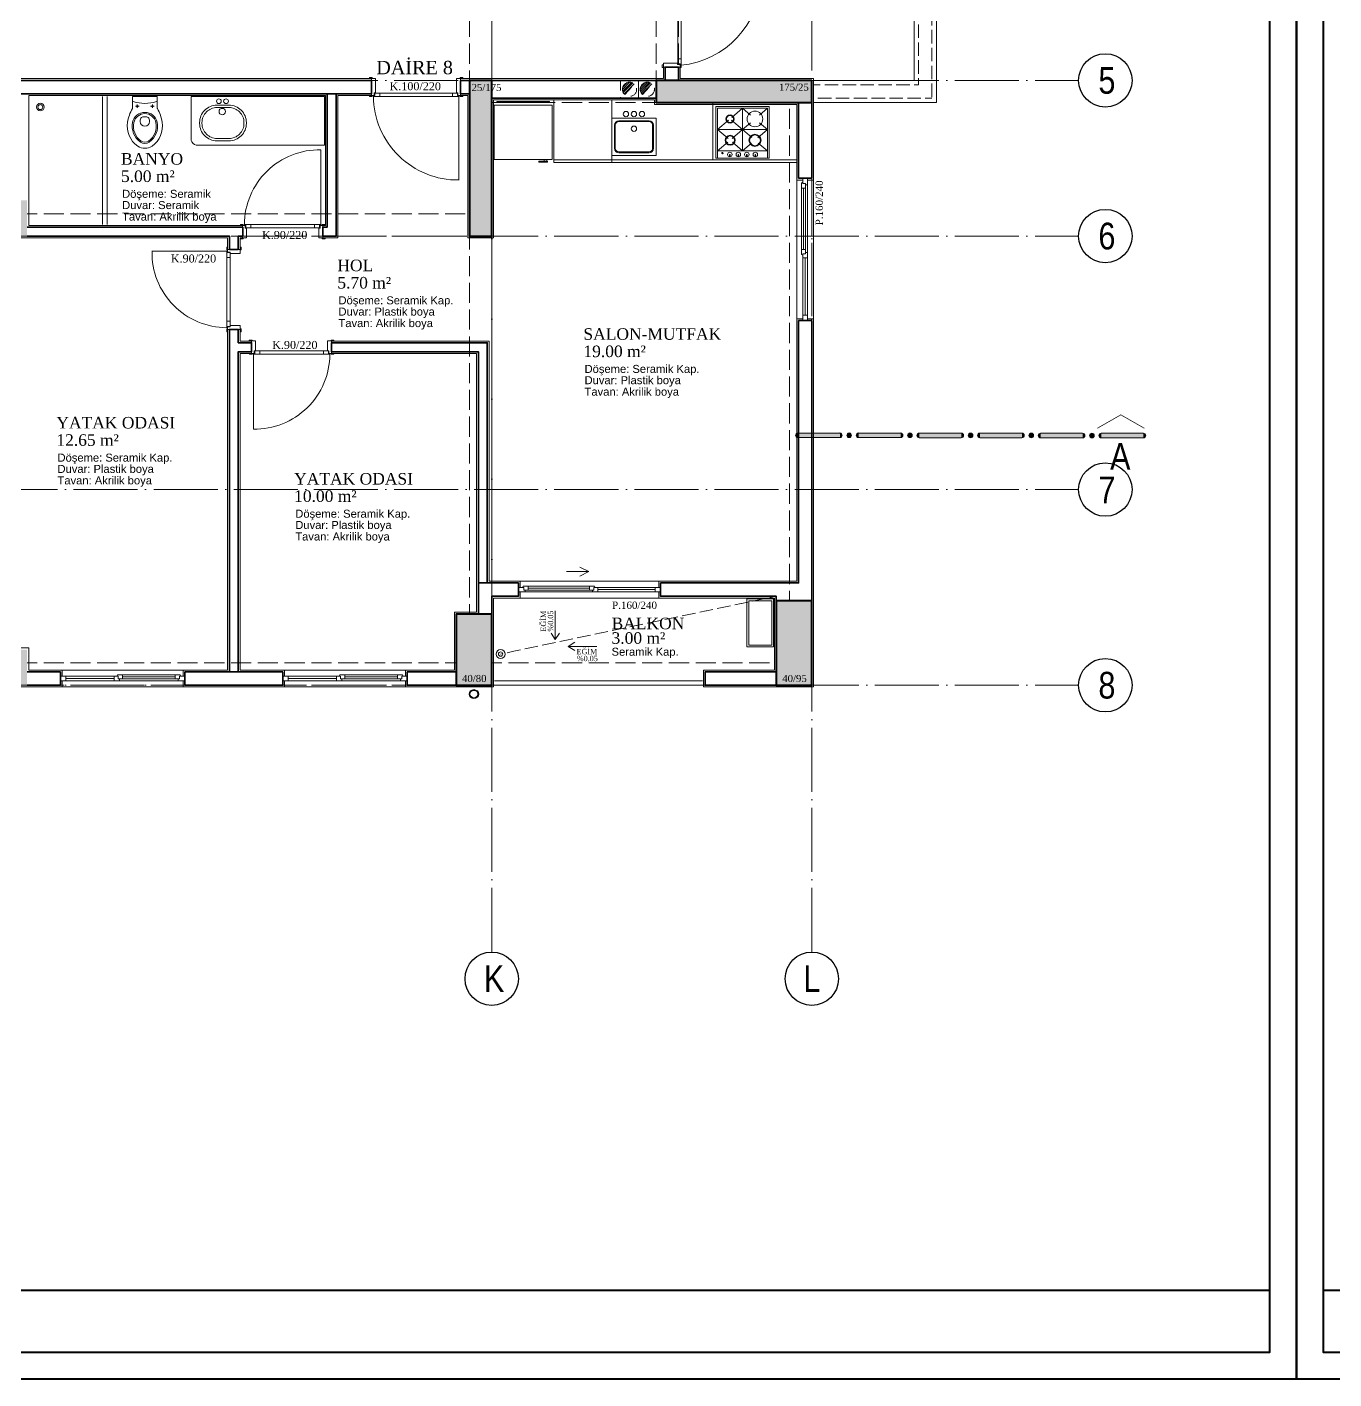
# Model space of a CAD drawing. Header units: millimetres. Extents: x 11587 to 81192, y -36083 to -25300.
# Drawn here: x 29299 to 30769, y -28300 to -26780 of the extents above; entities that cross this region are included whole.
import ezdxf

# ---------------------------------------------------------------- set-up
doc = ezdxf.new("R2010")
doc.units = ezdxf.units.MM
for name, pattern in [('AKS', [30, 24, -3, 0, -3]), ('IZDUSUM1', [20, 7.5, -5, 7.5, 0]), ('SEMBOL1', [260, 200, -15, 30, -15])]:
    doc.linetypes.add(name, pattern=pattern)
for name, color, linetype, lineweight in [('rtm-aks balon', 20, 'Continuous', 25), ('rtm-aks balon yazı', 7, 'Continuous', 20), ('rtm-aks yeni', 7, 'AKS', 20), ('rtm-antet-02', 140, 'Continuous', 40), ('rtm-cam', 141, 'Continuous', 9), ('rtm-duv tugla', 22, 'Continuous', 35), ('rtm-izdusum-üst ince', 8, 'IZDUSUM1', 5), ('rtm-kapı-ahsap', 35, 'Continuous', 13), ('rtm-merdiven izdusum', 254, 'IZDUSUM1', 15), ('rtm-mhl-yazı-adı', 150, 'Continuous', 30), ('rtm-mhl-yazı-m2', 7, 'Continuous', 20), ('rtm-mhl-yazı-malzeme', 253, 'Continuous', 13), ('rtm-pen-ahsap', 35, 'Continuous', 13), ('rtm-plan katmanı-04', 33, 'Continuous', 25), ('rtm-plan katmanı-05', 205, 'Continuous', 20), ('rtm-plan katmanı-07', 135, 'Continuous', 9), ('rtm-sembol balon baslik', 242, 'Continuous', 20), ('rtm-sembol kesit gör yazı', 7, 'Continuous', 20), ('rtm-sembol ok', 7, 'Continuous', 20), ('rtm-sıva', 252, 'Continuous', 15), ('rtm-tarama-betonarme', 51, 'Continuous', 15), ('rtm-tas_betonarme', 50, 'Continuous', 40), ('rtm-tefris vitrifiye', 9, 'Continuous', 9)]:
    doc.layers.add(name, color=color, linetype=linetype, lineweight=lineweight)
doc.styles.add('AKSYAZI', font='ARIALN.TTF')
doc.styles.add('ARIAL', font='times.ttf')
doc.styles.add('BASLIK', font='ARIALN.TTF')
doc.styles.get("Standard").update_dxf_attribs({"font": 'arial.ttf'})
doc.styles.add('VAZ-OLCU', font='times.ttf', dxfattribs={"height": 60})

# ---------------------------------------------------------------- blocks, each defined once
blk = doc.blocks.new('K-100')
at = {"layer": 'rtm-kapı-ahsap'}
for p, q in [((-34308.1, -13702.2), (-34307, -13702.2)), ((-34308.1, -13705.4), (-34308.1, -13702.2)), ((-34307, -13705.4), (-34308.1, -13705.4)), ((-34307, -13702.2), (-34307, -13705.4)), ((-34307, -13709.3), (-34307, -13704.8)), ((-34288, -13704.8), (-34307, -13704.8)), ((-34291, -13709.3), (-34307, -13709.3)), ((-34288, -13707.8), (-34291, -13707.8)), ((-34291, -13707.8), (-34291, -13709.3)), ((-34290.8, -13801.3), (-34290.8, -13708.3)), ((-34290.8, -13708.3), (-34287.9, -13708.3)), ((-34288, -13702.3), (-34288, -13705.4)), ((-34287, -13702.3), (-34288, -13702.3)), ((-34288, -13704.8), (-34288, -13707.8)), ((-34288, -13705.4), (-34287, -13705.4)), ((-34288, -13706.8), (-34287, -13706.8)), ((-34287.9, -13708.3), (-34287.9, -13706.8)), ((-34287, -13705.4), (-34287, -13702.3)), ((-34287, -13706.8), (-34287, -13802.8)), ((-34287, -13713.9), (-34290.8, -13713.9)), ((-34307, -13800.3), (-34307, -13804.8)), ((-34291, -13800.3), (-34307, -13800.3)), ((-34291, -13801.8), (-34291, -13800.3)), ((-34287, -13795.6), (-34290.8, -13795.6)), ((-34290.8, -13801.3), (-34287.9, -13801.3)), ((-34287.9, -13801.3), (-34287.9, -13802.8)), ((-34307, -13804.2), (-34308.1, -13804.2)), ((-34308.1, -13804.2), (-34308.1, -13807.3)), ((-34308.1, -13807.3), (-34307, -13807.3)), ((-34307, -13807.3), (-34307, -13804.2)), ((-34288, -13804.8), (-34307, -13804.8)), ((-34288, -13801.8), (-34291, -13801.8)), ((-34288, -13804.8), (-34288, -13801.8)), ((-34288, -13802.8), (-34287, -13802.8)), ((-34288, -13807.3), (-34288, -13804.2)), ((-34288, -13804.2), (-34287, -13804.2)), ((-34287, -13807.3), (-34288, -13807.3)), ((-34193, -13802.8), (-34287, -13802.8)), ((-34287, -13804.2), (-34287, -13807.3))]:
    blk.add_line(p, q, dxfattribs=at)
at = {"layer": 'rtm-kapı-ahsap', "const_width": 0.392}
blk.add_lwpolyline([(-34287.4, -13803.7, -1), (-34287.4, -13803.1, -1)], format="xyb", close=True, dxfattribs=at)
at = {"layer": 'rtm-kapı-ahsap'}
blk.add_arc((-34287.9, -13801.7), 94.9, 359.3332, 89.4605, dxfattribs=at)
blk = doc.blocks.new('rty')
at = {"layer": 'rtm-kapı-ahsap'}
for p, q in [((-58244.9, -62700.3), (-58243.8, -62700.3)), ((-58244.9, -62703.4), (-58244.9, -62700.3)), ((-58243.8, -62703.4), (-58244.9, -62703.4)), ((-58243.8, -62700.3), (-58243.8, -62703.4)), ((-58243.8, -62707.4), (-58243.8, -62702.9)), ((-58229.8, -62702.9), (-58243.8, -62702.9)), ((-58232.8, -62707.4), (-58243.8, -62707.4)), ((-58232.8, -62705.9), (-58232.8, -62707.4)), ((-58229.8, -62705.9), (-58232.8, -62705.9)), ((-58232.6, -62706.4), (-58232.6, -62789.4)), ((-58232.6, -62706.4), (-58229.7, -62706.4)), ((-58228.8, -62712), (-58232.6, -62712)), ((-58229.8, -62700.4), (-58229.8, -62703.4)), ((-58228.8, -62700.4), (-58229.8, -62700.4)), ((-58229.8, -62702.9), (-58229.8, -62705.9)), ((-58229.8, -62703.4), (-58228.8, -62703.4)), ((-58229.8, -62704.9), (-58228.8, -62704.9)), ((-58229.7, -62706.4), (-58229.7, -62704.9)), ((-58228.8, -62703.4), (-58228.8, -62700.4)), ((-58228.8, -62790.9), (-58228.8, -62704.9)), ((-58144.8, -62704.9), (-58228.8, -62704.9)), ((-58243.8, -62788.4), (-58243.8, -62792.9)), ((-58232.8, -62788.4), (-58243.8, -62788.4)), ((-58232.8, -62789.9), (-58232.8, -62788.4)), ((-58229.8, -62789.9), (-58232.8, -62789.9)), ((-58228.8, -62783.7), (-58232.6, -62783.7)), ((-58232.6, -62789.4), (-58229.7, -62789.4)), ((-58229.8, -62792.9), (-58229.8, -62789.9)), ((-58229.8, -62790.9), (-58228.8, -62790.9)), ((-58229.7, -62789.4), (-58229.7, -62790.9)), ((-58243.8, -62792.3), (-58244.9, -62792.3)), ((-58244.9, -62792.3), (-58244.9, -62795.4)), ((-58244.9, -62795.4), (-58243.8, -62795.4)), ((-58243.8, -62795.4), (-58243.8, -62792.3)), ((-58229.8, -62792.9), (-58243.8, -62792.9)), ((-58229.8, -62795.4), (-58229.8, -62792.3)), ((-58229.8, -62792.3), (-58228.8, -62792.3)), ((-58228.8, -62795.4), (-58229.8, -62795.4)), ((-58228.8, -62792.3), (-58228.8, -62795.4))]:
    blk.add_line(p, q, dxfattribs=at)
at = {"layer": 'rtm-kapı-ahsap', "const_width": 0.392}
blk.add_lwpolyline([(-58229.2, -62703.9, 1), (-58229.2, -62704.5, 1)], format="xyb", close=True, dxfattribs=at)
at = {"layer": 'rtm-kapı-ahsap'}
blk.add_arc((-58229.1, -62706.6), 84.3, 270.2011, 1.1472, dxfattribs=at)
blk = doc.blocks.new('KK')
at = {"layer": 'rtm-sembol balon baslik', "linetype": 'SEMBOL1'}
for p in [(41231.3, 7543.2), (41283.8, 7543.2)]:
    blk.add_line(p, (41257.6, 7558.4), dxfattribs=at)
at = {"layer": 'rtm-sembol balon baslik'}
for p, q in [((41279.6, 7537.7), (41232.3, 7537.7)), ((41279.6, 7532.4), (41232.3, 7532.4)), ((41347.8, 7537.7), (41300.6, 7537.7)), ((41347.8, 7532.4), (41300.6, 7532.4)), ((41416.1, 7537.8), (41368.8, 7537.8)), ((41416.1, 7532.6), (41368.8, 7532.6)), ((41484.3, 7537.8), (41437.1, 7537.8)), ((41484.3, 7532.6), (41437.1, 7532.6)), ((41552.6, 7537.9), (41505.3, 7537.9)), ((41552.6, 7532.7), (41505.3, 7532.7)), ((41620.8, 7537.9), (41573.6, 7537.9)), ((41620.8, 7532.7), (41573.6, 7532.7))]:
    blk.add_line(p, q, dxfattribs=at)
at = {"layer": 'rtm-sembol balon baslik', "const_width": 2.62}
for points in [[(41232.3, 7536.4, 0.414214), (41231, 7535, 1)], [(41231, 7535, 0.414214), (41232.3, 7533.7, 1)], [(41279.6, 7533.7, 0.414214), (41280.9, 7535, 0.414214), (41279.6, 7536.4, 1)], [(41300.6, 7536.4, 0.414214), (41299.3, 7535, 1)], [(41299.3, 7535, 0.414214), (41300.6, 7533.7, 1)], [(41347.8, 7533.7, 0.414214), (41349.1, 7535, 0.414214), (41347.8, 7536.4, 1)], [(41368.8, 7536.5, 0.414214), (41367.5, 7535.2, 1)], [(41367.5, 7535.2, 0.414214), (41368.8, 7533.9, 1)], [(41416.1, 7533.9, 0.414214), (41417.4, 7535.2, 0.414214), (41416.1, 7536.5, 1)], [(41437.1, 7536.5, 0.414214), (41435.8, 7535.2, 1)], [(41435.8, 7535.2, 0.414214), (41437.1, 7533.9, 1)], [(41484.3, 7533.9, 0.414214), (41485.6, 7535.2, 0.414214), (41484.3, 7536.5, 1)], [(41505.3, 7536.6, 0.414214), (41504, 7535.3, 1)], [(41504, 7535.3, 0.414214), (41505.3, 7534, 1)], [(41552.6, 7534, 0.414214), (41553.9, 7535.3, 0.414214), (41552.6, 7536.6, 1)], [(41573.6, 7536.6, 0.414214), (41572.3, 7535.3, 1)], [(41572.3, 7535.3, 0.414214), (41573.6, 7534, 1)], [(41620.8, 7534, 0.414214), (41622.1, 7535.3, 0.414214), (41620.8, 7536.6, 1)]]:
    blk.add_lwpolyline(points, format="xyb", dxfattribs=at)
for points in [[(41288.8, 7535, 1), (41291.4, 7535, 1)], [(41357, 7535.2, 1), (41359.6, 7535.2, 1)], [(41425.3, 7535.2, 1), (41427.9, 7535.2, 1)], [(41493.5, 7535.3, 1), (41496.1, 7535.3, 1)], [(41561.8, 7535.3, 1), (41564.4, 7535.3, 1)]]:
    blk.add_lwpolyline(points, format="xyb", close=True, dxfattribs=at)
at = {"layer": 'rtm-sembol balon baslik'}
for centre in [(41290.1, 7535), (41358.3, 7535.2), (41426.6, 7535.2), (41494.8, 7535.3), (41563.1, 7535.3)]:
    blk.add_circle(centre, 2.62, dxfattribs=at)
for centre, start, end in [((41232.3, 7535), 90, 270), ((41279.6, 7535), 270, 90), ((41300.6, 7535), 90, 270), ((41347.8, 7535), 270, 90), ((41368.8, 7535.2), 90, 270), ((41416.1, 7535.2), 270, 90), ((41437.1, 7535.2), 90, 270), ((41484.3, 7535.2), 270, 90), ((41505.3, 7535.3), 90, 270), ((41552.6, 7535.3), 270, 90), ((41573.6, 7535.3), 90, 270), ((41620.8, 7535.3), 270, 90)]:
    blk.add_arc(centre, 2.62, start, end, dxfattribs=at)
for points in [[(41232.3, 7537.7), (41232.3, 7532.4), (41279.6, 7537.7), (41279.6, 7532.4)], [(41300.6, 7537.7), (41300.6, 7532.4), (41347.8, 7537.7), (41347.8, 7532.4)], [(41368.8, 7537.8), (41368.8, 7532.6), (41416.1, 7537.8), (41416.1, 7532.6)], [(41437.1, 7537.8), (41437.1, 7532.6), (41484.3, 7537.8), (41484.3, 7532.6)], [(41505.3, 7537.9), (41505.3, 7532.7), (41552.6, 7537.9), (41552.6, 7532.7)], [(41573.6, 7537.9), (41573.6, 7532.7), (41620.8, 7537.9), (41620.8, 7532.7)]]:
    blk.add_trace(points, dxfattribs=at)

msp = doc.modelspace()

# ---------------------------------------------------------------- hatches: boundary and pattern name
at = {"layer": 'rtm-izdusum-üst ince', "ltscale": 1.5}
h = msp.add_hatch(dxfattribs=at)
h.set_pattern_fill('ANSI31', color=256, scale=0.5, angle=180, style=0)
h.set_pattern_definition([(225, (30420.9866, -26839.5514), (1.122532, -1.122532), [])])
edge = h.paths.add_edge_path()
edge.add_arc((29976.59, -26849.55), 8, 47.23741, 227.23741, ccw=False)
edge.add_line((29982.03, -26843.68), (29971.16, -26855.42))
h = msp.add_hatch(dxfattribs=at)
h.set_pattern_fill('ANSI31', color=256, scale=0.5, angle=180, style=0)
h.set_pattern_definition([(225, (30440.9866, -26839.5514), (1.122532, -1.122532), [])])
edge = h.paths.add_edge_path()
edge.add_arc((29996.59, -26849.55), 8, 47.23741, 227.23741, ccw=False)
edge.add_line((30002.03, -26843.68), (29991.16, -26855.42))
at = {"layer": 'rtm-tarama-betonarme'}
h = msp.add_hatch(dxfattribs=at)
h.set_pattern_fill('ANSI33', color=256, scale=2, style=0)
h.set_pattern_definition([(45, (15039.519, -4888.525), (-8.980256, 8.980256), []), (45, (15048.499, -4888.525), (-8.980256, 8.980256), [6.35, -3.175])])
h.paths.add_polyline_path([(28324.09, -27439.55), (28364.09, -27439.55), (28364.09, -27519.55), (28324.09, -27519.55)])
h.paths.add_polyline_path([(27911.59, -27479.55), (27991.59, -27479.55), (27991.59, -27519.55), (27911.59, -27519.55)])
h.paths.add_polyline_path([(28324.09, -26944.55), (28364.09, -26944.55), (28364.09, -27024.55), (28324.09, -27024.55)])
h.paths.add_polyline_path([(27961.59, -26944.55), (27996.59, -26944.55), (27996.59, -27024.55), (27961.59, -27024.55)])
h.paths.add_polyline_path([(27961.59, -26524.55), (27996.59, -26524.55), (27996.59, -26604.55), (27961.59, -26604.55)])
h.paths.add_polyline_path([(28324.09, -26524.55), (28364.09, -26524.55), (28364.09, -26604.55), (28324.09, -26604.55)])
h.paths.add_polyline_path([(28324.09, -26029.55), (28364.09, -26029.55), (28364.09, -26109.55), (28324.09, -26109.55)])
h.paths.add_polyline_path([(27911.59, -26029.55), (27991.59, -26029.55), (27991.59, -26069.55), (27911.59, -26069.55)])
h.paths.add_polyline_path([(28726.59, -26524.55), (28691.59, -26524.55), (28691.59, -26604.55), (28726.59, -26604.55)])
h.paths.add_polyline_path([(28726.59, -26944.55), (28691.59, -26944.55), (28691.59, -27024.55), (28726.59, -27024.55)])
h.paths.add_polyline_path([(28776.59, -27479.55), (28696.59, -27479.55), (28696.59, -27519.55), (28776.59, -27519.55)])
h.paths.add_polyline_path([(29299.09, -27479.55), (29219.09, -27479.55), (29219.09, -27519.55), (29299.09, -27519.55)])
h.paths.add_polyline_path([(29299.09, -26974.55), (29219.09, -26974.55), (29219.09, -27014.55), (29299.09, -27014.55)])
h.paths.add_polyline_path([(29299.09, -26534.55), (29219.09, -26534.55), (29219.09, -26574.55), (29299.09, -26574.55)])
h.paths.add_polyline_path([(28776.59, -26029.55), (28696.59, -26029.55), (28696.59, -26069.55), (28776.59, -26069.55)])
h.paths.add_polyline_path([(29299.09, -26029.55), (29219.09, -26029.55), (29219.09, -26069.55), (29299.09, -26069.55)])
h.paths.add_polyline_path([(29821.59, -26839.55), (29796.59, -26839.55), (29796.59, -27014.55), (29821.59, -27014.55)])
h.paths.add_polyline_path([(29821.59, -26534.55), (29796.59, -26534.55), (29796.59, -26709.55), (29821.59, -26709.55)])
h.paths.add_polyline_path([(30181.59, -26839.55), (30006.59, -26839.55), (30006.59, -26864.55), (30181.59, -26864.55)])
h.paths.add_polyline_path([(30181.59, -26684.55), (30006.59, -26684.55), (30006.59, -26709.55), (30181.59, -26709.55)])
h.paths.add_polyline_path([(29821.59, -26109.55), (29781.59, -26109.55), (29781.59, -26029.55), (29821.59, -26029.55)])
h.paths.add_polyline_path([(30181.59, -26124.55), (30141.59, -26124.55), (30141.59, -26029.55), (30181.59, -26029.55)])
h.paths.add_polyline_path([(29821.59, -27439.55), (29781.59, -27439.55), (29781.59, -27519.55), (29821.59, -27519.55)])
h.paths.add_polyline_path([(30181.59, -27424.55), (30141.59, -27424.55), (30141.59, -27519.55), (30181.59, -27519.55)])
h.paths.add_polyline_path([(27421.59, -27439.55), (27461.59, -27439.55), (27461.59, -27519.55), (27421.59, -27519.55)])
h.paths.add_polyline_path([(27131.59, -27439.55), (27171.59, -27439.55), (27171.59, -27519.55), (27131.59, -27519.55)])
h.paths.add_polyline_path([(27421.59, -26029.55), (27501.59, -26029.55), (27501.59, -26069.55), (27421.59, -26069.55)])
h.paths.add_polyline_path([(27091.59, -26029.55), (27171.59, -26029.55), (27171.59, -26069.55), (27091.59, -26069.55)])
h.paths.add_polyline_path([(26781.59, -26524.55), (26816.59, -26524.55), (26816.59, -26604.55), (26781.59, -26604.55)])
h.paths.add_polyline_path([(26781.59, -26944.55), (26816.59, -26944.55), (26816.59, -27024.55), (26781.59, -27024.55)])
h.paths.add_polyline_path([(26731.59, -27479.55), (26811.59, -27479.55), (26811.59, -27519.55), (26731.59, -27519.55)])
h.paths.add_polyline_path([(26209.09, -27479.55), (26289.09, -27479.55), (26289.09, -27519.55), (26209.09, -27519.55)])
h.paths.add_polyline_path([(26209.09, -26974.55), (26289.09, -26974.55), (26289.09, -27014.55), (26209.09, -27014.55)])
h.paths.add_polyline_path([(26209.09, -26534.55), (26289.09, -26534.55), (26289.09, -26574.55), (26209.09, -26574.55)])
h.paths.add_polyline_path([(26731.59, -26029.55), (26811.59, -26029.55), (26811.59, -26069.55), (26731.59, -26069.55)])
h.paths.add_polyline_path([(26209.09, -26029.55), (26289.09, -26029.55), (26289.09, -26069.55), (26209.09, -26069.55)])
h.paths.add_polyline_path([(25686.59, -26839.55), (25711.59, -26839.55), (25711.59, -27014.55), (25686.59, -27014.55)])
h.paths.add_polyline_path([(25686.59, -26534.55), (25711.59, -26534.55), (25711.59, -26709.55), (25686.59, -26709.55)])
h.paths.add_polyline_path([(25326.59, -26839.55), (25501.59, -26839.55), (25501.59, -26864.55), (25326.59, -26864.55)])
h.paths.add_polyline_path([(25326.59, -26684.55), (25501.59, -26684.55), (25501.59, -26709.55), (25326.59, -26709.55)])
h.paths.add_polyline_path([(25686.59, -26109.55), (25726.59, -26109.55), (25726.59, -26029.55), (25686.59, -26029.55)])
h.paths.add_polyline_path([(25326.59, -26124.55), (25366.59, -26124.55), (25366.59, -26029.55), (25326.59, -26029.55)])
h.paths.add_polyline_path([(25686.59, -27439.55), (25726.59, -27439.55), (25726.59, -27519.55), (25686.59, -27519.55)])
h.paths.add_polyline_path([(25326.59, -27424.55), (25366.59, -27424.55), (25366.59, -27519.55), (25326.59, -27519.55)])

# ---------------------------------------------------------------- linework, layer by layer
at = {"layer": 'rtm-aks balon'}
for centre in [(30511.59, -26839.55), (30511.59, -27014.55), (30511.59, -27299.55), (30511.59, -27519.55), (29821.59, -27849.55), (30181.59, -27849.55)]:
    msp.add_circle(centre, 30, dxfattribs=at)
at = {"layer": 'rtm-aks yeni', "ltscale": 3}
for p, q in [((29821.59, -27819.55), (29821.59, -25729.55)), ((30181.59, -27819.55), (30181.59, -25729.55)), ((25026.59, -26839.55), (30481.59, -26839.55)), ((25026.59, -27014.55), (30481.59, -27014.55)), ((25026.59, -27299.55), (30481.59, -27299.55)), ((25026.59, -27519.55), (30481.59, -27519.55))]:
    msp.add_line(p, q, dxfattribs=at)
at = {"layer": 'rtm-antet-02'}
for points in [[(24671.59, -25299.55), (24671.59, -28299.55), (30726.59, -28299.55), (30726.59, -25299.55), (24671.59, -25299.55)], [(30726.59, -25299.55), (30726.59, -28299.55), (36726.59, -28299.55), (36726.59, -25299.55), (30726.59, -25299.55)], [(24701.59, -28199.55), (30696.59, -28199.55)], [(30756.59, -28199.55), (36696.59, -28199.55)]]:
    msp.add_lwpolyline(points, dxfattribs=at)
for points in [[(24701.59, -25329.55), (24701.59, -28269.55), (30696.59, -28269.55), (30696.59, -25329.55)], [(30756.59, -25329.55), (30756.59, -28269.55), (36696.59, -28269.55), (36696.59, -25329.55)]]:
    msp.add_lwpolyline(points, close=True, dxfattribs=at)
at = {"layer": 'rtm-cam'}
for p, q in [((30172.34, -26960.55), (30172.34, -27029.55)), ((30174.09, -27039.05), (30174.09, -27103.55)), ((29862.59, -27410.3), (29931.59, -27410.3)), ((29941.09, -27412.05), (30005.59, -27412.05)), ((29465.59, -27510.3), (29406.59, -27510.3)), ((29715.59, -27510.3), (29656.59, -27510.3)), ((29397.09, -27512.05), (29342.59, -27512.05)), ((29647.09, -27512.05), (29592.59, -27512.05))]:
    msp.add_line(p, q, dxfattribs=at)
at = {"layer": 'rtm-duv tugla'}
for points in [[(30016.59, -26839.55), (30016.59, -26824.55), (30031.59, -26824.55), (30031.59, -26839.55)], [(30016.59, -26839.55), (30016.59, -26824.55), (30031.59, -26824.55), (30031.59, -26839.55)], [(29686.59, -26839.55), (28831.59, -26839.55)], [(29686.59, -26854.55), (29686.59, -26839.55)], [(29796.59, -26839.55), (29786.59, -26839.55)], [(29786.59, -26854.55), (29786.59, -26839.55)], [(30006.59, -26839.55), (29821.59, -26839.55)], [(29686.59, -26854.55), (28831.59, -26854.55)], [(29636.59, -26854.55), (29636.59, -27004.55), (29631.59, -27004.55), (29631.59, -27014.55), (29646.59, -27014.55), (29646.59, -26854.55)], [(29796.59, -26854.55), (29786.59, -26854.55)], [(30006.59, -26859.55), (29821.59, -26859.55)], [(30166.59, -26949.55), (30166.59, -26864.55)], [(30181.59, -26949.55), (30181.59, -26864.55)], [(30181.59, -26949.55), (30166.59, -26949.55)], [(29299.09, -27014.55), (29526.59, -27014.55), (29526.59, -27029.55), (29536.59, -27029.55), (29536.59, -27014.55), (29541.59, -27014.55), (29541.59, -27004.55), (29299.09, -27004.55)], [(30141.59, -27424.55), (30141.59, -27419.55), (30011.59, -27419.55), (30011.59, -27404.55), (30166.59, -27404.55), (30166.59, -27109.55)], [(30181.59, -27109.55), (30166.59, -27109.55)], [(30181.59, -27424.55), (30181.59, -27109.55)], [(29536.59, -27504.55), (29536.59, -27144.55), (29551.59, -27144.55), (29551.59, -27134.55), (29536.59, -27134.55), (29536.59, -27119.55), (29526.59, -27119.55), (29526.59, -27504.55)], [(29806.59, -27404.55), (29806.59, -27144.55), (29641.59, -27144.55), (29641.59, -27134.55), (29816.59, -27134.55), (29816.59, -27404.55)], [(29821.59, -27439.55), (29821.59, -27419.55), (29851.59, -27419.55), (29851.59, -27404.55), (29806.59, -27404.55), (29806.59, -27439.55)], [(29299.09, -27519.55), (29336.59, -27519.55), (29336.59, -27504.55), (29299.09, -27504.55)], [(29781.59, -27504.55), (29726.59, -27504.55), (29726.59, -27519.55), (29781.59, -27519.55)], [(29726.59, -27504.55), (29726.59, -27519.55)], [(30141.59, -27519.55), (30061.59, -27519.55), (30061.59, -27504.55), (30141.59, -27504.55)]]:
    msp.add_lwpolyline(points, dxfattribs=at)
msp.add_lwpolyline([(29476.59, -27504.55), (29476.59, -27519.55), (29586.59, -27519.55), (29586.59, -27504.55)], close=True, dxfattribs=at)
at = {"layer": 'rtm-izdusum-üst ince', "ltscale": 1.5}
for points in [[(29796.59, -26839.55), (29796.59, -26709.55)], [(29821.59, -26839.55), (29821.59, -26709.55)], [(30006.59, -26839.55), (30006.59, -26709.55)], [(30031.59, -26839.55), (30031.59, -26709.55)], [(29821.59, -26839.55), (30006.59, -26839.55)], [(29966.59, -26839.55), (29966.59, -26859.55), (29986.59, -26859.55), (29986.59, -26839.55), (29966.59, -26839.55)], [(29986.59, -26839.55), (29986.59, -26859.55), (30006.59, -26859.55), (30006.59, -26839.55), (29986.59, -26839.55)], [(29971.16, -26855.42), (29982.03, -26843.68)], [(29991.16, -26855.42), (30002.03, -26843.68)], [(29821.59, -26864.55), (30006.59, -26864.55)], [(30156.59, -27424.55), (30156.59, -26864.55)], [(30181.59, -27424.55), (30181.59, -26864.55)], [(29299.09, -26989.55), (29796.59, -26989.55)], [(29299.09, -27014.55), (29796.59, -27014.55)], [(29796.59, -27439.55), (29796.59, -27014.55)], [(29821.59, -27439.55), (29821.59, -27014.55)], [(29299.09, -27494.55), (29781.59, -27494.55)], [(29821.59, -27494.55), (30141.59, -27494.55)], [(29299.09, -27519.55), (29781.59, -27519.55)], [(29821.59, -27519.55), (30141.59, -27519.55)]]:
    msp.add_lwpolyline(points, dxfattribs=at)
at = {"layer": 'rtm-izdusum-üst ince'}
msp.add_lwpolyline([(30141.59, -27419.55), (29831.59, -27484.55)], dxfattribs=at)
at = {"layer": 'rtm-izdusum-üst ince', "ltscale": 1.5}
for centre in [(29976.59, -26849.55), (29996.59, -26849.55)]:
    msp.add_circle(centre, 8, dxfattribs=at)
at = {"layer": 'rtm-kapı-ahsap'}
for p, q in [((30030.73, -26728.07), (30030.73, -26821.03)), ((30034.59, -26822.55), (30034.59, -26726.56)), ((30013.45, -26825.12), (30013.45, -26822)), ((30013.45, -26822), (30014.59, -26822)), ((30014.59, -26825.12), (30013.45, -26825.12)), ((30014.59, -26820.05), (30014.59, -26824.55)), ((30030.59, -26820.05), (30014.59, -26820.05)), ((30014.59, -26822), (30014.59, -26825.12)), ((30033.59, -26824.55), (30014.59, -26824.55)), ((30033.59, -26824.55), (30014.59, -26824.55)), ((30030.59, -26821.55), (30030.59, -26820.05)), ((30033.59, -26821.55), (30030.59, -26821.55)), ((30034.59, -26815.4), (30030.73, -26815.4)), ((30030.73, -26821.03), (30033.65, -26821.03)), ((30033.59, -26824.55), (30033.59, -26821.55)), ((30034.57, -26822.05), (30033.59, -26822.05)), ((30033.59, -26822.05), (30033.59, -26825.12)), ((30033.59, -26822.55), (30034.59, -26822.55)), ((30033.59, -26825.12), (30034.57, -26825.12)), ((30033.65, -26821.03), (30033.65, -26822.55)), ((30034.57, -26825.12), (30034.57, -26822.05))]:
    msp.add_line(p, q, dxfattribs=at)
msp.add_arc((30024.52, -26722.93), 100.13, 275.77277, 357.92288, dxfattribs=at)
at = {"layer": 'rtm-merdiven izdusum'}
msp.add_lwpolyline([(30183.59, -26844.55), (30301.59, -26844.55), (30301.59, -26609.55), (30316.59, -26609.55), (30316.59, -26859.55), (30183.59, -26859.55)], dxfattribs=at)
at = {"layer": 'rtm-pen-ahsap'}
for p, q in [((30171.59, -26949.55), (30171.59, -26955.55)), ((30176.59, -26957.05), (30176.59, -26949.55)), ((30170.09, -26954.92), (30170.09, -26960.55)), ((30170.09, -27029.55), (30170.09, -26960.55)), ((30174.59, -26960.55), (30170.09, -26960.55)), ((30174.59, -26955.55), (30171.59, -26955.55)), ((30174.59, -26955.55), (30174.59, -26960.55)), ((30176.59, -26957.05), (30174.59, -26957.05)), ((30174.59, -27029.55), (30174.59, -26960.55)), ((30170.09, -27035.18), (30170.09, -27029.55)), ((30174.59, -27029.55), (30170.09, -27029.55)), ((30171.59, -27034.55), (30171.59, -27039.05)), ((30174.59, -27034.55), (30171.59, -27034.55)), ((30171.59, -27098.55), (30171.59, -27039.05)), ((30176.59, -27039.05), (30171.59, -27039.05)), ((30174.59, -27034.55), (30174.59, -27029.55)), ((30174.59, -27033.05), (30176.59, -27033.05)), ((30176.59, -27040.55), (30176.59, -27033.05)), ((30176.59, -27040.55), (30176.59, -27109.55)), ((30171.59, -27098.55), (30171.59, -27104.18)), ((30176.59, -27103.55), (30171.59, -27103.55)), ((30171.59, -27109.55), (30171.59, -27103.55)), ((29851.59, -27409.55), (29857.59, -27409.55)), ((29859.09, -27414.55), (29851.59, -27414.55)), ((29856.96, -27408.05), (29862.59, -27408.05)), ((29857.59, -27412.55), (29857.59, -27409.55)), ((29857.59, -27412.55), (29862.59, -27412.55)), ((29859.09, -27414.55), (29859.09, -27412.55)), ((29931.59, -27408.05), (29862.59, -27408.05)), ((29862.59, -27412.55), (29862.59, -27408.05)), ((29931.59, -27412.55), (29862.59, -27412.55)), ((29937.23, -27408.05), (29931.59, -27408.05)), ((29931.59, -27412.55), (29931.59, -27408.05)), ((29936.59, -27412.55), (29931.59, -27412.55)), ((29935.09, -27412.55), (29935.09, -27414.55)), ((29942.59, -27414.55), (29935.09, -27414.55)), ((29936.59, -27409.55), (29941.09, -27409.55)), ((29936.59, -27412.55), (29936.59, -27409.55)), ((30000.59, -27409.55), (29941.09, -27409.55)), ((29941.09, -27414.55), (29941.09, -27409.55)), ((29942.59, -27414.55), (30011.59, -27414.55)), ((30000.59, -27409.55), (30006.23, -27409.55)), ((30005.59, -27414.55), (30005.59, -27409.55)), ((30011.59, -27409.55), (30005.59, -27409.55)), ((29336.59, -27509.55), (29342.59, -27509.55)), ((29347.59, -27509.55), (29341.96, -27509.55)), ((29342.59, -27514.55), (29342.59, -27509.55)), ((29347.59, -27509.55), (29397.09, -27509.55)), ((29401.59, -27509.55), (29397.09, -27509.55)), ((29397.09, -27514.55), (29397.09, -27509.55)), ((29400.96, -27508.05), (29406.59, -27508.05)), ((29401.59, -27512.55), (29401.59, -27509.55)), ((29406.59, -27508.05), (29465.59, -27508.05)), ((29406.59, -27512.55), (29406.59, -27508.05)), ((29471.23, -27508.05), (29465.59, -27508.05)), ((29465.59, -27512.55), (29465.59, -27508.05)), ((29476.59, -27509.55), (29470.59, -27509.55)), ((29470.59, -27512.55), (29470.59, -27509.55)), ((29586.59, -27509.55), (29592.59, -27509.55)), ((29597.59, -27509.55), (29591.96, -27509.55)), ((29592.59, -27514.55), (29592.59, -27509.55)), ((29597.59, -27509.55), (29647.09, -27509.55)), ((29651.59, -27509.55), (29647.09, -27509.55)), ((29647.09, -27514.55), (29647.09, -27509.55)), ((29650.96, -27508.05), (29656.59, -27508.05)), ((29651.59, -27512.55), (29651.59, -27509.55)), ((29656.59, -27508.05), (29715.59, -27508.05)), ((29656.59, -27512.55), (29656.59, -27508.05)), ((29721.23, -27508.05), (29715.59, -27508.05)), ((29715.59, -27512.55), (29715.59, -27508.05)), ((29726.59, -27509.55), (29720.59, -27509.55)), ((29720.59, -27512.55), (29720.59, -27509.55)), ((29395.59, -27514.55), (29336.59, -27514.55)), ((29395.59, -27514.55), (29403.09, -27514.55)), ((29401.59, -27512.55), (29406.59, -27512.55)), ((29403.09, -27512.55), (29403.09, -27514.55)), ((29406.59, -27512.55), (29465.59, -27512.55)), ((29470.59, -27512.55), (29465.59, -27512.55)), ((29469.09, -27514.55), (29469.09, -27512.55)), ((29469.09, -27514.55), (29476.59, -27514.55)), ((29645.59, -27514.55), (29586.59, -27514.55)), ((29645.59, -27514.55), (29653.09, -27514.55)), ((29651.59, -27512.55), (29656.59, -27512.55)), ((29653.09, -27512.55), (29653.09, -27514.55)), ((29656.59, -27512.55), (29715.59, -27512.55)), ((29720.59, -27512.55), (29715.59, -27512.55)), ((29719.09, -27514.55), (29719.09, -27512.55)), ((29719.09, -27514.55), (29726.59, -27514.55))]:
    msp.add_line(p, q, dxfattribs=at)
for points in [[(30170.09, -26954.92), (30171.59, -26954.05)], [(30170.09, -27035.18), (30171.59, -27036.05)], [(29856.96, -27408.05), (29856.09, -27409.55)], [(29937.23, -27408.05), (29938.1, -27409.55)], [(29400.96, -27508.05), (29400.09, -27509.55)], [(29471.23, -27508.05), (29472.1, -27509.55)], [(29650.96, -27508.05), (29650.09, -27509.55)], [(29721.23, -27508.05), (29722.1, -27509.55)]]:
    msp.add_lwpolyline(points, dxfattribs=at)
at = {"layer": 'rtm-plan katmanı-04'}
for radius in [5, 4.5]:
    msp.add_circle((29801.59, -27529.55), radius, dxfattribs=at)
at = {"layer": 'rtm-plan katmanı-05'}
for points in [[(30183.59, -26839.55), (30296.59, -26839.55), (30296.59, -26604.55), (30321.59, -26604.55), (30321.59, -26864.55), (30183.59, -26864.55)], [(29824.59, -27514.55), (30058.59, -27514.55)], [(29824.59, -27519.55), (30058.59, -27519.55)]]:
    msp.add_lwpolyline(points, dxfattribs=at)
at = {"layer": 'rtm-plan katmanı-05', "ltscale": 0.6}
for points in [[(30164.59, -27107.55), (30164.59, -26951.55)], [(30183.59, -27107.55), (30183.59, -26951.55)], [(30009.59, -27402.55), (29853.59, -27402.55)], [(30009.59, -27421.55), (29853.59, -27421.55)], [(29338.59, -27502.55), (29474.59, -27502.55)], [(29588.59, -27502.55), (29724.59, -27502.55)], [(29338.59, -27521.55), (29474.59, -27521.55)], [(29588.59, -27521.55), (29724.59, -27521.55)]]:
    msp.add_lwpolyline(points, dxfattribs=at)
at = {"layer": 'rtm-plan katmanı-05'}
for radius in [5, 2.5]:
    msp.add_circle((29831.59, -27484.55), radius, dxfattribs=at)
at = {"layer": 'rtm-plan katmanı-07'}
for points in [[(30176.59, -27033.05), (30176.59, -26957.05)], [(29935.09, -27414.55), (29859.09, -27414.55)], [(29403.09, -27514.55), (29469.09, -27514.55)], [(29653.09, -27514.55), (29719.09, -27514.55)]]:
    msp.add_lwpolyline(points, dxfattribs=at)
at = {"layer": 'rtm-sembol ok'}
for points in [[(29930.75, -27391.86), (29920.75, -27386.86)], [(29905.75, -27391.86), (29930.75, -27391.86)], [(29930.75, -27391.86), (29920.75, -27396.86)], [(29893.02, -27436), (29893.02, -27468.32)], [(29893.02, -27468.32), (29888.36, -27460.92)], [(29893.02, -27468.32), (29897.69, -27460.92)], [(29907.54, -27475.93), (29914.94, -27471.26)], [(29939.87, -27475.93), (29907.54, -27475.93)], [(29907.54, -27475.93), (29914.94, -27480.6)]]:
    msp.add_lwpolyline(points, dxfattribs=at)
at = {"layer": 'rtm-sıva'}
for points in [[(30014.59, -26824.55), (30014.59, -26837.55), (29786.59, -26837.55)], [(30183.59, -26951.55), (30183.59, -26837.55), (30033.59, -26837.55), (30033.59, -26824.55)], [(28831.59, -26837.55), (29686.59, -26837.55)], [(29631.59, -27002.55), (29634.59, -27002.55), (29634.59, -26856.55), (29301.09, -26856.55), (29301.09, -27002.55), (29541.59, -27002.55)], [(29686.59, -26856.55), (29648.59, -26856.55), (29648.59, -27016.55), (29631.59, -27016.55)], [(30164.59, -26951.55), (30164.59, -26866.55), (30004.59, -26866.55), (30004.59, -26861.55), (29823.59, -26861.55), (29823.59, -27016.55), (29794.59, -27016.55), (29794.59, -26856.55), (29786.59, -26856.55)], [(30171.59, -26951.55), (30164.59, -26951.55)], [(30183.59, -26951.55), (30176.59, -26951.55)], [(29524.59, -27029.55), (29524.59, -27016.55), (29268.59, -27016.55), (29268.59, -27477.55), (29301.09, -27477.55), (29301.09, -27502.55), (29338.59, -27502.55), (29338.59, -27509.55)], [(29538.59, -27029.55), (29538.59, -27016.55), (29541.59, -27016.55)], [(30009.59, -27409.55), (30009.59, -27402.55), (30164.59, -27402.55), (30164.59, -27107.55)], [(30009.59, -27414.55), (30009.59, -27421.55), (30139.59, -27421.55), (30139.59, -27502.55), (30059.59, -27502.55), (30059.59, -27521.55), (30183.59, -27521.55), (30183.59, -27107.55)], [(30171.59, -27107.55), (30164.59, -27107.55)], [(30183.59, -27107.55), (30176.59, -27107.55)], [(29474.59, -27509.55), (29474.59, -27502.55), (29524.59, -27502.55), (29524.59, -27119.55)], [(29538.59, -27119.55), (29538.59, -27132.55), (29551.59, -27132.55)], [(29551.59, -27146.55), (29538.59, -27146.55), (29538.59, -27502.55), (29588.59, -27502.55), (29588.59, -27509.55)], [(29641.59, -27132.55), (29818.59, -27132.55), (29818.59, -27402.55), (29853.59, -27402.55), (29853.59, -27409.55)], [(29724.59, -27509.55), (29724.59, -27502.55), (29779.59, -27502.55), (29779.59, -27437.55), (29804.59, -27437.55), (29804.59, -27146.55), (29641.59, -27146.55)], [(29724.59, -27514.55), (29724.59, -27521.55), (29823.59, -27521.55), (29823.59, -27421.55), (29853.59, -27421.55), (29853.59, -27414.55)], [(29338.59, -27514.55), (29338.59, -27521.55), (29179.59, -27521.55), (29179.59, -27514.55)], [(29474.59, -27514.55), (29474.59, -27521.55), (29588.59, -27521.55), (29588.59, -27514.55)], [(29474.59, -27514.55), (29474.59, -27521.55), (29588.59, -27521.55), (29588.59, -27514.55)], [(29474.59, -27514.55), (29474.59, -27521.55), (29588.59, -27521.55), (29588.59, -27514.55)]]:
    msp.add_lwpolyline(points, dxfattribs=at)
at = {"layer": 'rtm-tas_betonarme'}
for points in [[(29821.59, -26839.55), (29796.59, -26839.55), (29796.59, -27014.55), (29821.59, -27014.55)], [(30181.59, -26839.55), (30006.59, -26839.55), (30006.59, -26864.55), (30181.59, -26864.55)], [(30181.59, -27424.55), (30141.59, -27424.55), (30141.59, -27519.55), (30181.59, -27519.55)], [(29821.59, -27439.55), (29781.59, -27439.55), (29781.59, -27519.55), (29821.59, -27519.55)]]:
    msp.add_lwpolyline(points, close=True, dxfattribs=at)
at = {"layer": 'rtm-tefris vitrifiye'}
for p, q in [((29417.85, -26857.55), (29445.34, -26857.55)), ((29417.85, -26870.14), (29417.85, -26857.55)), ((29445.34, -26870.14), (29445.34, -26857.55)), ((29421.23, -26868.55), (29425.14, -26868.55)), ((29423.07, -26866.68), (29423.07, -26870.39)), ((29441.96, -26868.55), (29438.05, -26868.55)), ((29440.12, -26866.68), (29440.12, -26870.39)), ((29824.5, -26928.41), (29824.5, -26867.41)), ((29824.5, -26867.41), (29889.5, -26867.41)), ((29886.5, -26863.41), (29827.5, -26863.41)), ((29827.5, -26863.41), (29827.5, -26864.41)), ((29827.5, -26864.41), (29886.5, -26864.41)), ((29886.5, -26864.41), (29886.5, -26863.41)), ((29889.5, -26867.41), (29889.5, -26928.41)), ((30073.62, -26868.89), (30073.62, -26926.89)), ((30073.62, -26868.89), (30133.62, -26868.89)), ((30075.62, -26870.89), (30131.62, -26870.89)), ((30075.62, -26870.89), (30075.62, -26926.89)), ((30091.43, -26881.35), (30103.62, -26870.89)), ((30103.62, -26870.89), (30112.59, -26878.58)), ((30103.62, -26870.89), (30103.62, -26918.89)), ((30122.65, -26878.58), (30131.62, -26870.89)), ((30131.62, -26870.89), (30131.62, -26918.89)), ((29433.76, -26880.65), (29429.43, -26880.65)), ((29956.59, -26923.89), (29956.59, -26881.89)), ((29956.59, -26881.89), (30006.59, -26881.89)), ((29964.59, -26884.89), (29998.59, -26884.89)), ((29964.59, -26885.89), (29998.59, -26885.89)), ((30006.59, -26923.89), (30006.59, -26881.89)), ((30088.03, -26884.25), (30075.62, -26894.89)), ((30103.62, -26894.89), (30091.39, -26884.41)), ((30112.59, -26887.21), (30103.62, -26894.89)), ((30131.62, -26894.89), (30122.65, -26887.21)), ((29959.59, -26915.89), (29959.59, -26889.89)), ((29960.59, -26915.89), (29960.59, -26889.89)), ((30002.59, -26915.89), (30002.59, -26889.89)), ((30003.59, -26915.89), (30003.59, -26889.89)), ((30075.62, -26894.89), (30087.31, -26904.91)), ((30075.62, -26894.89), (30131.62, -26894.89)), ((30103.62, -26894.89), (30091.92, -26904.93)), ((30103.62, -26894.89), (30114.08, -26903.86)), ((30131.62, -26894.89), (30121, -26904)), ((30087.14, -26909.02), (30075.62, -26918.89)), ((30075.62, -26918.89), (30131.62, -26918.89)), ((30092.25, -26909.15), (30103.62, -26918.89)), ((30113.91, -26910.07), (30103.62, -26918.89)), ((30121.4, -26910.13), (30131.62, -26918.89)), ((30131.62, -26918.89), (30131.62, -26926.89)), ((29874.5, -26930.41), (29874.5, -26931.41)), ((29884.5, -26930.41), (29874.5, -26930.41)), ((29874.5, -26931.41), (29884.5, -26931.41)), ((29880.5, -26928.41), (29880.5, -26930.41)), ((29883.5, -26928.41), (29883.5, -26930.41)), ((29884.5, -26931.41), (29884.5, -26930.41)), ((29891.59, -26931.89), (30164.59, -26931.89)), ((30006.59, -26923.89), (29956.59, -26923.89)), ((29998.59, -26919.89), (29964.59, -26919.89)), ((29998.59, -26920.89), (29964.59, -26920.89)), ((30073.62, -26926.89), (30133.62, -26926.89)), ((30089.58, -26922.92), (30089.04, -26922.92)), ((30089.04, -26922.92), (30089.04, -26925.38)), ((30089.58, -26925.38), (30089.58, -26922.92)), ((30099.17, -26922.92), (30098.63, -26922.92)), ((30098.63, -26922.92), (30098.63, -26925.38)), ((30099.17, -26925.38), (30099.17, -26922.92)), ((30108.75, -26922.92), (30108.21, -26922.92)), ((30108.21, -26922.92), (30108.21, -26925.38)), ((30108.75, -26925.38), (30108.75, -26922.92)), ((30118.34, -26922.92), (30117.8, -26922.92)), ((30117.8, -26922.92), (30117.8, -26925.38)), ((30118.34, -26925.38), (30118.34, -26922.92))]:
    msp.add_line(p, q, dxfattribs=at)
for points in [[(29384.09, -26857.55), (29384.09, -27001.55)], [(29389.09, -26857.55), (29389.09, -27001.55)], [(29891.59, -26931.89), (29891.59, -26861.55)], [(29956.59, -26931.89), (29956.59, -26861.55)], [(30070.21, -26864.55), (30070.21, -26928.89)], [(30133.62, -26868.89), (30133.62, -26926.89)], [(29889.5, -26928.41), (29824.5, -26928.41)], [(29891.59, -26928.89), (30164.59, -26928.89)]]:
    msp.add_lwpolyline(points, dxfattribs=at)
for points in [[(29633.59, -26912.55), (29489.18, -26912.55, -0.2032744), (29483.59, -26906.97), (29483.59, -26857.55), (29633.59, -26857.55), (29633.59, -26912.55)], [(29493.13, -26887.92), (29493.13, -26887.02, -0.4142136), (29512.73, -26867.42), (29526.12, -26867.42, -0.4142136), (29545.72, -26887.02), (29545.72, -26887.92, -0.4142136), (29526.12, -26907.52), (29512.73, -26907.52, -0.4142136)], [(29495.8, -26887.92), (29495.8, -26887.02, -0.4142136), (29512.73, -26870.1), (29526.12, -26870.1, -0.4142136), (29543.05, -26887.02), (29543.05, -26887.92, -0.4142136), (29526.12, -26904.84), (29512.73, -26904.84, -0.4142136)]]:
    msp.add_lwpolyline(points, format="xyb", close=True, dxfattribs=at)
for points in [[(30138.59, -27476.55), (30108.59, -27476.55), (30108.59, -27422.55), (30138.59, -27422.55)], [(30136.59, -27474.55), (30110.59, -27474.55), (30110.59, -27424.55), (30136.59, -27424.55)]]:
    msp.add_lwpolyline(points, close=True, dxfattribs=at)
for centre, radius in [((29314.09, -26869.55), 4.25), ((29314.09, -26869.55), 2.75), ((29423.07, -26868.55), 0.825), ((29440.12, -26868.55), 0.825), ((29514.86, -26862.97), 2.67), ((29518.59, -26874.55), 3.56), ((29522.87, -26862.97), 2.67), ((29972.59, -26877.39), 3), ((29981.59, -26877.39), 3), ((29990.59, -26877.39), 3), ((30089.62, -26882.89), 4.63), ((30089.62, -26882.89), 3.84), ((30117.62, -26882.89), 8.84), ((29981.59, -26893.89), 3), ((30089.62, -26906.89), 5.63), ((30089.62, -26906.89), 4.84), ((30117.62, -26906.89), 6.84), ((30117.62, -26906.89), 6.05), ((30081.04, -26921.32), 0.75), ((30089.31, -26922.89), 2.5), ((30098.9, -26922.89), 2.5), ((30108.48, -26922.89), 2.5), ((30118.07, -26922.89), 2.5)]:
    msp.add_circle(centre, radius, dxfattribs=at)
for centre, radius, start, end in [((29455.63, -26893.3), 44, 149.90538, 171.23608), ((29415.65, -26870.14), 2.2, 329.90538, 0), ((29431.59, -26821.36), 44, 252.84729, 287.15268), ((29447.54, -26870.14), 2.2, 180, 210.09462), ((29407.56, -26893.3), 44, 8.76392, 30.09462), ((29439.29, -26890.94), 27.5, 170.50823, 235.09555), ((29439.29, -26890.94), 22, 168.5694, 234.81148), ((29431.67, -26889.78), 14.3, 90.2662, 167.18786), ((29439.29, -26890.94), 20.57, 168.5694, 234.81148), ((29431.67, -26889.78), 12.87, 90.2662, 167.18786), ((29439.4, -26885.55), 12.95, 167.82692, 183.31203), ((29431.57, -26885.88), 5.12, 180, 269.73777), ((29429.43, -26883.4), 2.75, 90, 167.82692), ((29431.52, -26889.78), 12.87, 12.81214, 89.7338), ((29431.52, -26889.78), 14.3, 12.81214, 89.7338), ((29431.62, -26885.88), 5.11, 270.26223, 0), ((29433.76, -26883.4), 2.75, 12.17308, 90), ((29423.89, -26890.94), 20.57, 305.18852, 11.4306), ((29423.79, -26885.55), 12.95, 356.68797, 12.17308), ((29423.89, -26890.94), 22, 305.18852, 11.4306), ((29423.89, -26890.94), 27.5, 304.90445, 9.49177), ((29964.59, -26889.89), 5, 90, 180), ((29964.59, -26889.89), 4, 90, 180), ((29998.59, -26889.89), 5, 0, 90), ((29998.59, -26889.89), 4, 0, 90), ((29431.59, -26901), 14.85, 237.23949, 302.76051), ((29431.59, -26901), 9.35, 237.83247, 302.16749), ((29431.59, -26901), 7.92, 237.83247, 302.16749), ((29964.59, -26915.89), 5, 180, 270), ((29964.59, -26915.89), 4, 180, 270), ((29998.59, -26915.89), 4, 270, 0), ((29998.59, -26915.89), 5, 270, 0)]:
    msp.add_arc(centre, radius, start, end, dxfattribs=at)

# ---------------------------------------------------------------- block references
at = {"layer": 'rtm-izdusum-üst ince', "xscale": -1}
msp.add_blockref('KK', (71786.66, -34773.89), dxfattribs=at)
msp.add_blockref('KK', (71786.66, -34773.89), dxfattribs=at)
at = {"layer": 'rtm-kapı-ahsap', "xscale": -1}
for name, p, rotation in [('K-100', (15981.8, -61144.53), 90), ('rty', (92334.46, 31227.23), 270), ('rty', (-33151.28, -85376.33), 90)]:
    msp.add_blockref(name, p, dxfattribs=dict(at, rotation=rotation))
msp.add_blockref('rty', (-28705.19, 35673.32), dxfattribs=at)

# ---------------------------------------------------------------- texts
at = {"layer": 'rtm-aks balon yazı', "char_height": 30, "width": 27.7214, "attachment_point": 7, "style": 'AKSYAZI'}
for s, insert in [('5', (30503.84, -26854.97)), ('6', (30503.84, -27029.97)), ('7', (30503.84, -27314.97)), ('8', (30503.84, -27534.97)), ('K', (29812.85, -27864.32)), ('L', (30172.14, -27864.32))]:
    msp.add_mtext(s, dxfattribs=dict(at, insert=insert))
at = {"layer": 'rtm-mhl-yazı-adı', "style": 'ARIAL'}
for s, height, p in [('DAİRE 8', 15, (29691.8, -26832.59)), ('BANYO', 13, (29404.73, -26934.3)), ('HOL', 13, (29648.02, -27054.06)), ('SALON-MUTFAK', 13, (29924.72, -27131.17)), ('YATAK ODASI', 13, (29332.07, -27230.91)), ('YATAK ODASI', 13, (29599.45, -27293.97)), ('BALKON', 13, (29956.39, -27456.59)), ('EĞİM', 6, (29916.97, -27484.72)), ('%%%0.05', 6, (29917.31, -27492.49))]:
    msp.add_text(s, height=height, dxfattribs=at).set_placement(p)
for s, p in [('EĞİM', (29882.72, -27459.27)), ('%%%0.05', (29890.71, -27459.27))]:
    msp.add_text(s, height=6, rotation=90, dxfattribs=at).set_placement(p)
at = {"layer": 'rtm-mhl-yazı-m2', "style": 'ARIAL'}
for s, height, p in [('175/25', 8, (30144.59, -26851.22)), ('25/175', 8, (29798.98, -26851.47)), ('5.00 m² ', 13, (29404.73, -26953.79)), ('5.70 m² ', 13, (29648.02, -27073.55)), ('19.00 m² ', 13, (29924.72, -27150.66)), ('12.65 m² ', 13, (29332.07, -27250.4)), ('10.00 m² ', 13, (29599.45, -27313.46)), ('3.00 m² ', 13, (29956.39, -27473)), ('40/80', 8, (29788.23, -27515.98)), ('40/95', 8, (30148.31, -27515.98))]:
    msp.add_text(s, height=height, dxfattribs=at).set_placement(p)
at = {"layer": 'rtm-mhl-yazı-malzeme', "style": 'VAZ-OLCU'}
for s, height, rotation, p in [('K.100/220', 9, 359.9602, (29706.73, -26850.59)), ('P.160/240', 8.192, 89.9602, (30193.97, -27002.53)), ('K.90/220', 9, 359.9602, (29563.34, -27017.8)), ('K.90/220', 9, 359.9602, (29460.78, -27044.27)), ('K.90/220', 9, 359.9602, (29574.75, -27141.45)), ('P.160/240', 8.192, 359.9602, (29956.94, -27433.7))]:
    msp.add_text(s, height=height, rotation=rotation, dxfattribs=at).set_placement(p)
at = {"layer": 'rtm-mhl-yazı-malzeme'}
for s, p in [('Döşeme: Seramik', (29406.01, -26971.57)), ('Duvar: Seramik', (29406.01, -26984.23)), ('Tavan: Akrilik boya ', (29406.01, -26997.17)), ('Döşeme: Seramik Kap.', (29649.3, -27091.32)), ('Duvar: Plastik boya ', (29649.3, -27103.99)), ('Tavan: Akrilik boya ', (29649.3, -27116.92)), ('Döşeme: Seramik Kap.', (29926.01, -27168.43)), ('Duvar: Plastik boya ', (29926.01, -27181.1)), ('Tavan: Akrilik boya ', (29926.01, -27194.03)), ('Döşeme: Seramik Kap.', (29333.36, -27268.17)), ('Duvar: Plastik boya ', (29333.36, -27280.84)), ('Tavan: Akrilik boya ', (29333.36, -27293.77)), ('Döşeme: Seramik Kap.', (29600.74, -27331.24)), ('Duvar: Plastik boya ', (29600.74, -27343.9)), ('Tavan: Akrilik boya ', (29600.74, -27356.84)), ('Seramik Kap.', (29956.39, -27486.41))]:
    msp.add_text(s, height=9, dxfattribs=at).set_placement(p)
at = {"layer": 'rtm-sembol kesit gör yazı', "style": 'BASLIK'}
msp.add_text('A', height=30, dxfattribs=at).set_placement((30516.96, -27277.28))

doc.saveas('drawing.dxf')
